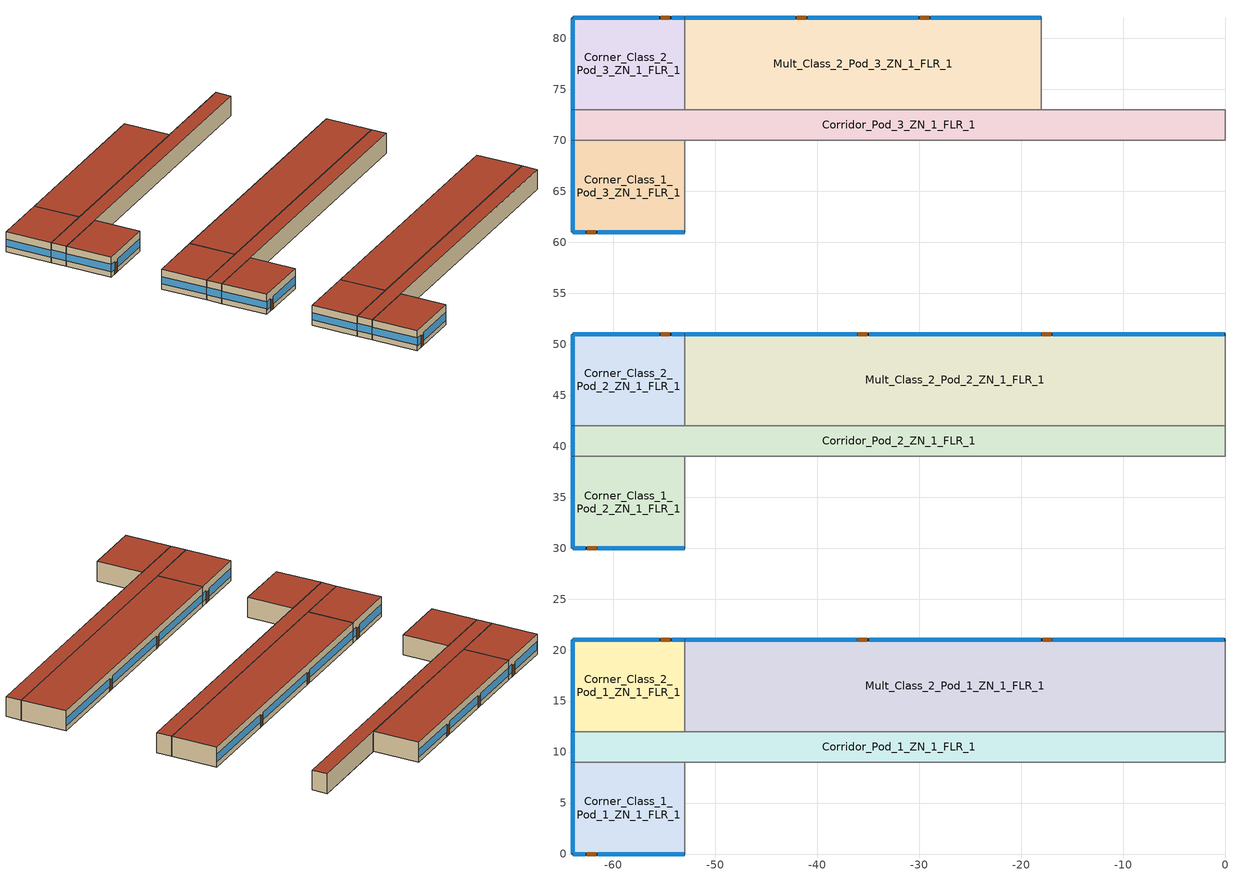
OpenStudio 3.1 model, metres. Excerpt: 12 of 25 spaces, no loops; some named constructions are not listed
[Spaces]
Corridor_Pod_2_ZN_1_FLR_1
 floor ground (Foundation F 126 Perim 30 Area 1920): 0,42 0,39 -64,39 -64,42 z0
 wall outside: -64,42 -64,39 z0:4
 wall to Corner_Class_2_Pod_2_ZN_1_FLR_1: -53,42 -64,42 z0:4
 wall to Main_Corridor_ZN_1_FLR_1: 0,39 0,42 z0:4
 wall to Mult_Class_1_Pod_2_ZN_1_FLR_1: -53,39 0,39 z0:4
 wall to Corner_Class_1_Pod_2_ZN_1_FLR_1: -64,39 -53,39 z0:4
 wall to Mult_Class_2_Pod_2_ZN_1_FLR_1: 0,42 -53,42 z0:4
 window: -64,41.95 -64,39.05 z1.1:2.55
 roof outside: 0,39 0,42 -64,42 -64,39 z4
Corner_Class_2_Pod_2_ZN_1_FLR_1
 floor ground (Foundation F 126 Perim 200 Area 990): -53,51 -53,42 -64,42 -64,51 z0
 wall outside: -53,51 -64,51 -64,42 z0:4
 wall to Mult_Class_2_Pod_2_ZN_1_FLR_1: -53,42 -53,51 z0:4
 window: -53.05,51 -54.27,51 / -55.49,51 -63.95,51 z0.92:2.51; -64,50.95 -64,42.05 z1.1:2.52
 door: -54.45,51 -55.36,51 z0:2.13
 roof outside: -53,42 -53,51 -64,51 -64,42 z4
Corridor_Pod_3_ZN_1_FLR_1
 floor ground (Foundation F 126 Perim 30 Area 1920): 0,73 0,70 -64,70 -64,73 z0
 wall outside: -64,73 -64,70 z0:4
 wall to Mult_Class_2_Pod_3_ZN_1_FLR_1: -18,73 -53,73 z0:4
 wall to Corner_Class_2_Pod_3_ZN_1_FLR_1: -53,73 -64,73 z0:4
 wall to Computer_Class_ZN_1_FLR_1: 0,73 -18,73 z0:4
 wall to Library_Media_Center_ZN_1_FLR_1: 0,70 0,73 z0:4
 wall to Mult_Class_1_Pod_3_ZN_1_FLR_1: -53,70 0,70 z0:4
 wall to Corner_Class_1_Pod_3_ZN_1_FLR_1: -64,70 -53,70 z0:4
 window: -64,72.95 -64,70.05 z1.1:2.55
 roof outside: 0,70 0,73 -64,73 -64,70 z4
Corner_Class_2_Pod_3_ZN_1_FLR_1
 floor ground (Foundation F 126 Perim 200 Area 990): -53,82 -53,73 -64,73 -64,82 z0
 wall outside: -53,82 -64,82 -64,73 z0:4
 wall to Mult_Class_2_Pod_3_ZN_1_FLR_1: -53,73 -53,82 z0:4
 window: -64,81.95 -64,73.05 z1.1:2.52; -53.05,82 -54.27,82 / -55.52,82 -63.95,82 z0.92:2.51
 door: -54.44,82 -55.36,82 z0:2.13
 roof outside: -53,73 -53,82 -64,82 -64,73 z4
Corner_Class_2_Pod_1_ZN_1_FLR_1
 floor ground (Foundation F 126 Perim 200 Area 990): -53,21 -53,12 -64,12 -64,21 z0
 wall outside: -53,21 -64,21 -64,12 z0:4
 wall to Mult_Class_2_Pod_1_ZN_1_FLR_1: -53,12 -53,21 z0:4
 wall to Corridor_Pod_1_ZN_1_FLR_1: -64,12 -53,12 z0:4
 window: -53.05,21 -54.27,21 / -55.49,21 -63.95,21 z0.92:2.51; -64,20.95 -64,12.05 z1.1:2.52
 door: -54.43,21 -55.34,21 z0:2.13
 roof outside: -53,12 -53,21 -64,21 -64,12 z4
Corridor_Pod_1_ZN_1_FLR_1
 floor ground (Foundation F 126 Perim 30 Area 1920): 0,12 0,9 -64,9 -64,12 z0
 wall outside: -64,12 -64,9 z0:4
 wall to Mult_Class_1_Pod_1_ZN_1_FLR_1: -53,9 0,9 z0:4
 wall to Corner_Class_1_Pod_1_ZN_1_FLR_1: -64,9 -53,9 z0:4
 wall to Main_Corridor_ZN_1_FLR_1: 0,9 0,12 z0:4
 wall to Mult_Class_2_Pod_1_ZN_1_FLR_1: 0,12 -53,12 z0:4
 window: -64,11.95 -64,9.05 z1.1:2.55
 roof outside: 0,9 0,12 -64,12 -64,9 z4
Mult_Class_2_Pod_2_ZN_1_FLR_1
 floor ground (Foundation F 126 Perim 530 Area 4770): 0,51 0,42 -53,42 -53,51 z0
 wall outside: 0,51 -53,51 z0:4
 wall to Main_Corridor_ZN_1_FLR_1: 0,42 0,51 z0:4
 window: -0.05,51 -16.87,51 / -18.09,51 -34.91,51 / -36.13,51 -52.95,51 z1.03:2.5
 door: -17.05,51 -17.96,51 / -35.11,51 -36.02,51 z0:2.13
 roof outside: 0,42 0,51 -53,51 -53,42 z4
Corner_Class_1_Pod_3_ZN_1_FLR_1
 floor ground (Foundation F 126 Perim 200 Area 990): -53,70 -53,61 -64,61 -64,70 z0
 wall outside: -64,70 -64,61 -53,61 z0:4
 wall to Mult_Class_1_Pod_3_ZN_1_FLR_1: -53,61 -53,70 z0:4
 window: -64,69.95 -64,61.05 z1.1:2.52; -63.95,61 -62.73,61 / -61.51,61 -53.05,61 z0.92:2.51
 door: -62.62,61 -61.7,61 z0:2.13
 roof outside: -53,61 -53,70 -64,70 -64,61 z4
Mult_Class_2_Pod_1_ZN_1_FLR_1
 floor ground (Foundation F 126 Perim 530 Area 4770): 0,21 0,12 -53,12 -53,21 z0
 wall outside: 0,21 -53,21 z0:4
 wall to Main_Corridor_ZN_1_FLR_1: 0,12 0,21 z0:4
 window: -0.05,21 -16.87,21 / -18.09,21 -34.91,21 / -36.13,21 -52.95,21 z1.03:2.5
 door: -16.98,21 -17.89,21 / -35.09,21 -36.01,21 z0:2.13
 roof outside: 0,12 0,21 -53,21 -53,12 z4
Mult_Class_2_Pod_3_ZN_1_FLR_1
 floor ground (Foundation F 126 Perim 350 Area 3150): -18,82 -18,73 -53,73 -53,82 z0
 wall outside: -18,82 -53,82 z0:4
 wall to Computer_Class_ZN_1_FLR_1: -18,73 -18,82 z0:4
 window: -18.05,82 -28.87,82 / -30.09,82 -40.91,82 / -42.13,82 -52.95,82 z0.99:2.5
 door: -29,82 -29.92,82 / -41.09,82 -42.01,82 z0:2.13
 roof outside: -18,73 -18,82 -53,82 -53,73 z4
Corner_Class_1_Pod_2_ZN_1_FLR_1
 floor ground (Foundation F 126 Perim 200 Area 990): -53,39 -53,30 -64,30 -64,39 z0
 wall outside: -64,39 -64,30 -53,30 z0:4
 wall to Mult_Class_1_Pod_2_ZN_1_FLR_1: -53,30 -53,39 z0:4
 window: -64,38.95 -64,30.05 z1.1:2.52; -63.95,30 -62.73,30 / -61.51,30 -53.05,30 z0.92:2.51
 door: -62.53,30 -61.62,30 z0:2.13
 roof outside: -53,30 -53,39 -64,39 -64,30 z4
Corner_Class_1_Pod_1_ZN_1_FLR_1
 floor ground (Foundation F 126 Perim 200 Area 990): -53,9 -53,0 -64,0 -64,9 z0
 wall outside: -64,9 -64,0 -53,0 z0:4
 wall to Mult_Class_1_Pod_1_ZN_1_FLR_1: -53,0 -53,9 z0:4
 window: -63.95,0 -62.73,0 / -61.51,0 -53.05,0 z0.92:2.51; -64,8.95 -64,0.05 z1.1:2.52
 door: -62.59,0 -61.68,0 z0:2.13
 roof outside: -53,0 -53,9 -64,9 -64,0 z4
[Schedule:Ruleset]
Name | Default Day Schedule | Summer Design Day Schedule | Winter Design Day Schedule
Clothing Schedule | Clothing Schedule Default Winter Clothes
SchoolPrimary BLDG_OCC_SCH_Cafeteria | SchoolPrimary BLDG_OCC_SCH_Cafeteria Default | SchoolPrimary BLDG_OCC_SCH_Cafeteria Summer Design Day | SchoolPrimary BLDG_OCC_SCH_Cafeteria Winter Design Day
SchoolPrimary KITCHEN_ELEC_EQUIP_SCH | SchoolPrimary KITCHEN_ELEC_EQUIP_SCH Default | SchoolPrimary KITCHEN_ELEC_EQUIP_SCH Summer Design Day | SchoolPrimary KITCHEN_ELEC_EQUIP_SCH Winter Design Day
SchoolPrimary INFIL_SCH_PNNL | SchoolPrimary INFIL_SCH_PNNL Default | SchoolPrimary INFIL_SCH_PNNL Summer Design Day | SchoolPrimary INFIL_SCH_PNNL Winter Design Day
SchoolPrimary BLDG_OCC_SCH | SchoolPrimary BLDG_OCC_SCH Default | SchoolPrimary BLDG_OCC_SCH Summer Design Day | SchoolPrimary BLDG_OCC_SCH Winter Design Day
SchoolPrimary BLDG_LIGHT_CLASSROOM_SCH_2010 | SchoolPrimary BLDG_LIGHT_CLASSROOM_SCH_2010 Default | SchoolPrimary BLDG_LIGHT_CLASSROOM_SCH_2010 Summer Design Day | SchoolPrimary BLDG_LIGHT_CLASSROOM_SCH_2010 Winter Design Day
SchoolPrimary BLDG_EQUIP_SCH_2010 | SchoolPrimary BLDG_EQUIP_SCH_2010 Default | SchoolPrimary BLDG_EQUIP_SCH_2010 Summer Design Day | SchoolPrimary BLDG_EQUIP_SCH_2010 Winter Design Day 2
SchoolPrimary BLDG_LIGHT_CORRIDOR_SCH_2010 | SchoolPrimary BLDG_LIGHT_CORRIDOR_SCH_2010 Default | SchoolPrimary BLDG_LIGHT_CORRIDOR_SCH_2010 Summer Design Day | SchoolPrimary BLDG_LIGHT_CORRIDOR_SCH_2010 Winter Design Day
SchoolPrimary BLDG_OCC_SCH_Gym | SchoolPrimary BLDG_OCC_SCH_Gym Default | SchoolPrimary BLDG_OCC_SCH_Gym Summer Design Day | SchoolPrimary BLDG_OCC_SCH_Gym Winter Design Day
SchoolPrimary BLDG_LIGHT_GYM_SCH_2010 | SchoolPrimary BLDG_LIGHT_GYM_SCH_2010 Default | SchoolPrimary BLDG_LIGHT_GYM_SCH_2010 Summer Design Day | SchoolPrimary BLDG_LIGHT_GYM_SCH_2010 Winter Design Day
SchoolPrimary KITCHEN_GAS_EQUIP_SCH | SchoolPrimary KITCHEN_GAS_EQUIP_SCH Default | SchoolPrimary KITCHEN_GAS_EQUIP_SCH Summer Design Day | SchoolPrimary KITCHEN_GAS_EQUIP_SCH Winter Design Day
SchoolPrimary BLDG_LIGHT_LIBRARY_SCH_2010 | SchoolPrimary BLDG_LIGHT_LIBRARY_SCH_2010 Default | SchoolPrimary BLDG_LIGHT_LIBRARY_SCH_2010 Summer Design Day | SchoolPrimary BLDG_LIGHT_LIBRARY_SCH_2010 Winter Design Day
SchoolPrimary BLDG_LIGHT_LOBBYFLR1_SCH_2010 | SchoolPrimary BLDG_LIGHT_LOBBYFLR1_SCH_2010 Default | SchoolPrimary BLDG_LIGHT_LOBBYFLR1_SCH_2010 Summer Design Day | SchoolPrimary BLDG_LIGHT_LOBBYFLR1_SCH_2010 Winter Design Day
SchoolPrimary BLDG_OCC_SCH_Offices | SchoolPrimary BLDG_OCC_SCH_Offices Default | SchoolPrimary BLDG_OCC_SCH_Offices Summer Design Day | SchoolPrimary BLDG_OCC_SCH_Offices Winter Design Day
SchoolPrimary BLDG_LIGHT_BATH_SCH_2010 | SchoolPrimary BLDG_LIGHT_BATH_SCH_2010 Default | SchoolPrimary BLDG_LIGHT_BATH_SCH_2010 Summer Design Day | SchoolPrimary BLDG_LIGHT_BATH_SCH_2010 Winter Design Day
SchoolPrimary ALWAYS_ON | SchoolPrimary ALWAYS_ON Default | SchoolPrimary ALWAYS_ON Summer Design Day | SchoolPrimary ALWAYS_ON Winter Design Day
SchoolPrimary BLDG_LIGHT_CLASSROOM_SCH_2010 OccSensor Reduction | SchoolPrimary BLDG_LIGHT_CLASSROOM_SCH_2010 Default 1 | SchoolPrimary BLDG_LIGHT_CLASSROOM_SCH_2010 Summer Design Day 1 | SchoolPrimary BLDG_LIGHT_CLASSROOM_SCH_2010 Winter Design Day 1
SchoolPrimary BLDG_LIGHT_SCH_2010 OccSensor Reduction | SchoolPrimary BLDG_LIGHT_SCH_2010 Default 1 | SchoolPrimary BLDG_LIGHT_SCH_2010 Summer Design Day 1 | SchoolPrimary BLDG_LIGHT_SCH_2010 Winter Design Day 1
SchoolPrimary BLDG_LIGHT_BATH_SCH_2010 OccSensor Reduction | SchoolPrimary BLDG_LIGHT_BATH_SCH_2010 Default 1 | SchoolPrimary BLDG_LIGHT_BATH_SCH_2010 Summer Design Day 1 | SchoolPrimary BLDG_LIGHT_BATH_SCH_2010 Winter Design Day 1
[Schedule:Day]
Clothing Schedule Default Winter Clothes; SchoolPrimary INFIL_SCH_PNNL Default; SchoolPrimary INFIL_SCH_PNNL Winter Design Day; SchoolPrimary BLDG_LIGHT_CLASSROOM_SCH_2010 Summer Design Day; SchoolPrimary BLDG_LIGHT_CORRIDOR_SCH_2010 Summer Design Day; SchoolPrimary BLDG_LIGHT_GYM_SCH_2010 Summer Design Day; SchoolPrimary BLDG_LIGHT_LIBRARY_SCH_2010 Summer Design Day; SchoolPrimary BLDG_LIGHT_LOBBYFLR1_SCH_2010 Summer Design Day; SchoolPrimary BLDG_LIGHT_BATH_SCH_2010 Summer Design Day; SchoolPrimary ALWAYS_ON Default; SchoolPrimary ALWAYS_ON Winter Design Day; SchoolPrimary ALWAYS_ON Summer Design Day; SchoolPrimary BLDG_LIGHT_CLASSROOM_SCH_2010 Summer Design Day 1; SchoolPrimary BLDG_LIGHT_SCH_2010 Summer Design Day 1; SchoolPrimary BLDG_LIGHT_BATH_SCH_2010 Summer Design Day 1: 24, 0, 1
Clothing Schedule Summer Clothes: 24, 0, 0.5
Air Velocity Schedule Default: 24, 0, 0.2
Work Efficiency Schedule Default; SchoolPrimary BLDG_OCC_SCH_Cafeteria Default; SchoolPrimary BLDG_OCC_SCH_Cafeteria Winter Design Day; SchoolPrimary BLDG_OCC_SCH_Cafeteria Wknd Day; SchoolPrimary BLDG_OCC_SCH_Cafeteria Wknd Day 1; SchoolPrimary BLDG_OCC_SCH Default; SchoolPrimary BLDG_OCC_SCH Winter Design Day; SchoolPrimary BLDG_OCC_SCH Wknd Day; SchoolPrimary BLDG_OCC_SCH Wknd Day 1; SchoolPrimary BLDG_LIGHT_CLASSROOM_SCH_2010 Winter Design Day; SchoolPrimary BLDG_LIGHT_CORRIDOR_SCH_2010 Winter Design Day; SchoolPrimary BLDG_OCC_SCH_Gym Default; SchoolPrimary BLDG_OCC_SCH_Gym Winter Design Day; SchoolPrimary BLDG_OCC_SCH_Gym Wknd Day; SchoolPrimary BLDG_OCC_SCH_Gym Wknd Day 1; SchoolPrimary BLDG_LIGHT_GYM_SCH_2010 Winter Design Day; SchoolPrimary BLDG_LIGHT_LIBRARY_SCH_2010 Winter Design Day; SchoolPrimary BLDG_LIGHT_LOBBYFLR1_SCH_2010 Winter Design Day; SchoolPrimary BLDG_OCC_SCH_Offices Default; SchoolPrimary BLDG_OCC_SCH_Offices Winter Design Day; SchoolPrimary BLDG_OCC_SCH_Offices Wknd Day; SchoolPrimary BLDG_OCC_SCH_Offices Wknd Day 1; SchoolPrimary BLDG_LIGHT_BATH_SCH_2010 Winter Design Day; SchoolPrimary BLDG_LIGHT_CLASSROOM_SCH_2010 Winter Design Day 1; SchoolPrimary BLDG_LIGHT_SCH_2010 Winter Design Day 1; SchoolPrimary BLDG_LIGHT_BATH_SCH_2010 Winter Design Day 1: 24, 0, 0
SchoolPrimary BLDG_OCC_SCH_Cafeteria Wkdy|SmrDsn Day; SchoolPrimary BLDG_OCC_SCH_Cafeteria Summer Design Day; SchoolPrimary BLDG_OCC_SCH_Cafeteria Wkdy|SmrDsn Day 2: 9, 0, 0, 15, 0, 0.95, 20, 0, 0.35, 24, 0, 0
SchoolPrimary BLDG_OCC_SCH_Cafeteria Wkdy|SmrDsn Day 1: 9, 0, 0, 17, 0, 0.15, 19, 0, 0.35, 24, 0, 0
SchoolPrimary ACTIVITY_SCH Default; SchoolPrimary ACTIVITY_SCH Winter Design Day; SchoolPrimary ACTIVITY_SCH Summer Design Day: 24, 0, 120
SchoolPrimary KITCHEN_ELEC_EQUIP_SCH Default; SchoolPrimary KITCHEN_ELEC_EQUIP_SCH Winter Design Day; SchoolPrimary KITCHEN_ELEC_EQUIP_SCH Wknd Day; SchoolPrimary KITCHEN_ELEC_EQUIP_SCH Wknd Day 1: 24, 0, 0.1
SchoolPrimary KITCHEN_ELEC_EQUIP_SCH Summer Design Day; SchoolPrimary KITCHEN_ELEC_EQUIP_SCH Wkdy Day; SchoolPrimary KITCHEN_ELEC_EQUIP_SCH Wkdy Day 1; SchoolPrimary KITCHEN_ELEC_EQUIP_SCH Wkdy Day 2: 8, 0, 0.1, 10, 0, 0.15, 13, 0, 0.25, 15, 0, 0.15, 24, 0, 0.1
SchoolPrimary INFIL_SCH_PNNL Summer Design Day; SchoolPrimary INFIL_SCH_PNNL SmrDsn|Wkdy Day: 7, 0, 1, 21, 0, 0.25, 24, 0, 1
SchoolPrimary BLDG_OCC_SCH Wkdy|SmrDsn Day; SchoolPrimary BLDG_OCC_SCH Summer Design Day; SchoolPrimary BLDG_OCC_SCH Wkdy|SmrDsn Day 2: 8, 0, 0, 16, 0, 0.95, 21, 0, 0.15, 24, 0, 0
SchoolPrimary BLDG_OCC_SCH Wkdy|SmrDsn Day 1: 8, 0, 0, 21, 0, 0.15, 24, 0, 0
SchoolPrimary BLDG_LIGHT_CLASSROOM_SCH_2010 Default; SchoolPrimary BLDG_LIGHT_CLASSROOM_SCH_2010 Wknd Day; SchoolPrimary BLDG_LIGHT_CLASSROOM_SCH_2010 Wknd Day 1; SchoolPrimary BLDG_LIGHT_CORRIDOR_SCH_2010 Default; SchoolPrimary BLDG_LIGHT_CORRIDOR_SCH_2010 Wknd Day; SchoolPrimary BLDG_LIGHT_CORRIDOR_SCH_2010 Wknd Day 1; SchoolPrimary BLDG_LIGHT_GYM_SCH_2010 Default; SchoolPrimary BLDG_LIGHT_GYM_SCH_2010 Wknd Day; SchoolPrimary BLDG_LIGHT_GYM_SCH_2010 Wknd Day 1; SchoolPrimary BLDG_LIGHT_LIBRARY_SCH_2010 Default; SchoolPrimary BLDG_LIGHT_LIBRARY_SCH_2010 Wknd Day; SchoolPrimary BLDG_LIGHT_LIBRARY_SCH_2010 Wknd Day 1; SchoolPrimary BLDG_LIGHT_LOBBYFLR1_SCH_2010 Default; SchoolPrimary BLDG_LIGHT_LOBBYFLR1_SCH_2010 Wknd Day; SchoolPrimary BLDG_LIGHT_LOBBYFLR1_SCH_2010 Wknd Day 1; SchoolPrimary BLDG_LIGHT_BATH_SCH_2010 Default; SchoolPrimary BLDG_LIGHT_BATH_SCH_2010 Wknd Day; SchoolPrimary BLDG_LIGHT_BATH_SCH_2010 Wknd Day 1; SchoolPrimary BLDG_LIGHT_CLASSROOM_SCH_2010 Default 1; SchoolPrimary BLDG_LIGHT_CLASSROOM_SCH_2010 Wknd Day 2; SchoolPrimary BLDG_LIGHT_CLASSROOM_SCH_2010 Wknd Day 3; SchoolPrimary BLDG_LIGHT_SCH_2010 Default 1; SchoolPrimary BLDG_LIGHT_SCH_2010 Wknd Day 2; SchoolPrimary BLDG_LIGHT_SCH_2010 Wknd Day 3; SchoolPrimary BLDG_LIGHT_BATH_SCH_2010 Default 1; SchoolPrimary BLDG_LIGHT_BATH_SCH_2010 Wknd Day 2; SchoolPrimary BLDG_LIGHT_BATH_SCH_2010 Wknd Day 3: 24, 0, 0.1773
SchoolPrimary BLDG_LIGHT_CLASSROOM_SCH_2010 Wkdy Day; SchoolPrimary BLDG_LIGHT_CLASSROOM_SCH_2010 Wkdy Day 2: 7, 0, 0.1773, 8, 0, 0.9, 21, 0, 0.612, 24, 0, 0.1773
SchoolPrimary BLDG_LIGHT_CLASSROOM_SCH_2010 Wkdy Day 1: 8, 0, 0.1773, 21, 0, 0.34, 24, 0, 0.1773
SchoolPrimary BLDG_EQUIP_SCH_2010 Default; SchoolPrimary BLDG_EQUIP_SCH_2010 Default|Wknd Day; SchoolPrimary BLDG_EQUIP_SCH_2010 Default|Wknd Day 2: 24, 0, 0.343552
SchoolPrimary BLDG_EQUIP_SCH_2010 Default|Wknd Day 1: 24, 0, 0.245394
SchoolPrimary BLDG_EQUIP_SCH_2010 Summer Design Day: 8, 0, 0.35, 17, 0, 0.95, 24, 0, 0.35
SchoolPrimary BLDG_EQUIP_SCH_2010 Wkdy Day; SchoolPrimary BLDG_EQUIP_SCH_2010 Wkdy Day 2: 8, 0, 0.343552, 17, 0, 0.945428, 21, 0, 0.348316, 24, 0, 0.343552
SchoolPrimary BLDG_EQUIP_SCH_2010 Wkdy Day 1: 8, 0, 0.245394, 17, 0, 0.497594, 21, 0, 0.248797, 24, 0, 0.245394
SchoolPrimary BLDG_EQUIP_SCH_2010 Winter Design Day 2: 24, 0, 0.35
SchoolPrimary BLDG_LIGHT_CORRIDOR_SCH_2010 Wkdy Day; SchoolPrimary BLDG_LIGHT_CORRIDOR_SCH_2010 Wkdy Day 2: 7, 0, 0.1773, 8, 0, 0.9, 21, 0, 0.86274, 24, 0, 0.1773
SchoolPrimary BLDG_LIGHT_CORRIDOR_SCH_2010 Wkdy Day 1: 8, 0, 0.1773, 20, 0, 0.4793, 21, 0, 0.16996, 24, 0, 0.1773
SchoolPrimary BLDG_OCC_SCH_Gym Wkdy|SmrDsn Day; SchoolPrimary BLDG_OCC_SCH_Gym Summer Design Day; SchoolPrimary BLDG_OCC_SCH_Gym Wkdy|SmrDsn Day 2: 8, 0, 0, 16, 0, 0.35, 21, 0, 0.95, 24, 0, 0
SchoolPrimary BLDG_OCC_SCH_Gym Wkdy|SmrDsn Day 1: 8, 0, 0, 21, 0, 0.35, 24, 0, 0
SchoolPrimary BLDG_LIGHT_GYM_SCH_2010 Wkdy Day; SchoolPrimary BLDG_LIGHT_GYM_SCH_2010 Wkdy Day 2: 7, 0, 0.1773, 8, 0, 0.9, 21, 0, 0.88605, 24, 0, 0.1773
SchoolPrimary BLDG_LIGHT_GYM_SCH_2010 Wkdy Day 1: 8, 0, 0.1773, 20, 0, 0.49225, 21, 0, 0.174552, 24, 0, 0.1773
SchoolPrimary KITCHEN_GAS_EQUIP_SCH Default; SchoolPrimary KITCHEN_GAS_EQUIP_SCH Winter Design Day; SchoolPrimary KITCHEN_GAS_EQUIP_SCH Wknd Day; SchoolPrimary KITCHEN_GAS_EQUIP_SCH Wknd Day 1: 24, 0, 0.02
SchoolPrimary KITCHEN_GAS_EQUIP_SCH Wkdy|SmrDsn Day; SchoolPrimary KITCHEN_GAS_EQUIP_SCH Wkdy|SmrDsn Day 1; SchoolPrimary KITCHEN_GAS_EQUIP_SCH Summer Design Day; SchoolPrimary KITCHEN_GAS_EQUIP_SCH Wkdy|SmrDsn Day 2: 8, 0, 0.02, 10, 0, 0.15, 13, 0, 0.2, 15, 0, 0.1, 24, 0, 0.02
SchoolPrimary BLDG_LIGHT_LIBRARY_SCH_2010 Wkdy Day; SchoolPrimary BLDG_LIGHT_LIBRARY_SCH_2010 Wkdy Day 2; SchoolPrimary BLDG_LIGHT_LOBBYFLR1_SCH_2010 Wkdy Day; SchoolPrimary BLDG_LIGHT_LOBBYFLR1_SCH_2010 Wkdy Day 2: 7, 0, 0.1773, 21, 0, 0.9, 24, 0, 0.1773
SchoolPrimary BLDG_LIGHT_LIBRARY_SCH_2010 Wkdy Day 1; SchoolPrimary BLDG_LIGHT_LOBBYFLR1_SCH_2010 Wkdy Day 1: 8, 0, 0.1773, 20, 0, 0.5, 24, 0, 0.1773
SchoolPrimary BLDG_OCC_SCH_Offices Wkdy|SmrDsn Day; SchoolPrimary BLDG_OCC_SCH_Offices Summer Design Day; SchoolPrimary BLDG_OCC_SCH_Offices Wkdy|SmrDsn Day 2: 8, 0, 0, 17, 0, 0.95, 21, 0, 0.15, 24, 0, 0
SchoolPrimary BLDG_OCC_SCH_Offices Wkdy|SmrDsn Day 1: 8, 0, 0, 17, 0, 0.5, 21, 0, 0.15, 24, 0, 0
SchoolPrimary BLDG_LIGHT_BATH_SCH_2010 Wkdy Day; SchoolPrimary BLDG_LIGHT_BATH_SCH_2010 Wkdy Day 2: 7, 0, 0.1773, 8, 0, 0.9, 21, 0, 0.594, 24, 0, 0.1773
SchoolPrimary BLDG_LIGHT_BATH_SCH_2010 Wkdy Day 1: 8, 0, 0.1773, 20, 0, 0.33, 21, 0, 0.117018, 24, 0, 0.1773
SchoolPrimary Exterior_lighting_schedule_b Default; SchoolPrimary Exterior_lighting_schedule_b Winter Design Day; SchoolPrimary Exterior_lighting_schedule_b Summer Design Day: 6, 0, 0.7, 24, 0, 1
SchoolPrimary Exterior_lighting_schedule_a Default; SchoolPrimary Exterior_lighting_schedule_a Winter Design Day; SchoolPrimary Exterior_lighting_schedule_a Summer Design Day: 6, 0, 0, 24, 0, 1
SchoolPrimary BLDG_LIGHT_CLASSROOM_SCH_2010 Wkdy Day 3; SchoolPrimary BLDG_LIGHT_CLASSROOM_SCH_2010 Wkdy Day 5: 7, 0, 0.1773, 8, 0, 0.612, 21, 0, 0.41616, 24, 0, 0.1773
SchoolPrimary BLDG_LIGHT_CLASSROOM_SCH_2010 Wkdy Day 4: 8, 0, 0.1773, 21, 0, 0.2312, 24, 0, 0.1773
SchoolPrimary BLDG_LIGHT_SCH_2010 Wkdy Day 3; SchoolPrimary BLDG_LIGHT_SCH_2010 Wkdy Day 5: 7, 0, 0.1773, 21, 0, 0.702, 24, 0, 0.1773
SchoolPrimary BLDG_LIGHT_SCH_2010 Wkdy Day 4: 8, 0, 0.1773, 20, 0, 0.39, 24, 0, 0.1773
SchoolPrimary BLDG_LIGHT_BATH_SCH_2010 Wkdy Day 3; SchoolPrimary BLDG_LIGHT_BATH_SCH_2010 Wkdy Day 5: 7, 0, 0.1773, 8, 0, 0.594, 21, 0, 0.39204, 24, 0, 0.1773
SchoolPrimary BLDG_LIGHT_BATH_SCH_2010 Wkdy Day 4: 8, 0, 0.1773, 20, 0, 0.2178, 21, 0, 0.117018, 24, 0, 0.1773
[Schedule:Rule] Date Specification Type=DateRange
Name | Schedule Ruleset | Rule Order | Day Schedule | Start Month | Start Day | End Month | End Day | Apply Monday | Apply Tuesday | Apply Wednesday | Apply Thursday | Apply Friday | Apply Sunday | Apply Saturday
Schedule Rule 1 | Clothing Schedule | 0 | Clothing Schedule Summer Clothes | 5 | 1 | 9 | 30
Schedule Rule 2 | SchoolPrimary BLDG_OCC_SCH_Cafeteria | 4 | SchoolPrimary BLDG_OCC_SCH_Cafeteria Wkdy|SmrDsn Day | 1 | 1 | 6 | 30 | Yes | Yes | Yes | Yes | Yes
Schedule Rule 3 | SchoolPrimary BLDG_OCC_SCH_Cafeteria | 3 | SchoolPrimary BLDG_OCC_SCH_Cafeteria Wkdy|SmrDsn Day 1 | 7 | 1 | 9 | 1 | Yes | Yes | Yes | Yes | Yes
Schedule Rule 4 | SchoolPrimary BLDG_OCC_SCH_Cafeteria | 2 | SchoolPrimary BLDG_OCC_SCH_Cafeteria Wkdy|SmrDsn Day 2 | 9 | 1 | 12 | 31 | Yes | Yes | Yes | Yes | Yes
Schedule Rule 5 | SchoolPrimary BLDG_OCC_SCH_Cafeteria | 1 | SchoolPrimary BLDG_OCC_SCH_Cafeteria Wknd Day | 1 | 1 | 6 | 30 |  |  |  |  |  | Yes | Yes
Schedule Rule 6 | SchoolPrimary BLDG_OCC_SCH_Cafeteria | 0 | SchoolPrimary BLDG_OCC_SCH_Cafeteria Wknd Day 1 | 7 | 1 | 9 | 1 |  |  |  |  |  | Yes | Yes
Schedule Rule 12 | SchoolPrimary KITCHEN_ELEC_EQUIP_SCH | 4 | SchoolPrimary KITCHEN_ELEC_EQUIP_SCH Wkdy Day | 1 | 1 | 6 | 30 | Yes | Yes | Yes | Yes | Yes
Schedule Rule 13 | SchoolPrimary KITCHEN_ELEC_EQUIP_SCH | 3 | SchoolPrimary KITCHEN_ELEC_EQUIP_SCH Wkdy Day 1 | 7 | 1 | 9 | 1 | Yes | Yes | Yes | Yes | Yes
Schedule Rule 14 | SchoolPrimary KITCHEN_ELEC_EQUIP_SCH | 2 | SchoolPrimary KITCHEN_ELEC_EQUIP_SCH Wkdy Day 2 | 9 | 1 | 12 | 31 | Yes | Yes | Yes | Yes | Yes
Schedule Rule 15 | SchoolPrimary KITCHEN_ELEC_EQUIP_SCH | 1 | SchoolPrimary KITCHEN_ELEC_EQUIP_SCH Wknd Day | 1 | 1 | 6 | 30 |  |  |  |  |  | Yes | Yes
Schedule Rule 16 | SchoolPrimary KITCHEN_ELEC_EQUIP_SCH | 0 | SchoolPrimary KITCHEN_ELEC_EQUIP_SCH Wknd Day 1 | 7 | 1 | 9 | 1 |  |  |  |  |  | Yes | Yes
Schedule Rule 17 | SchoolPrimary INFIL_SCH_PNNL | 0 | SchoolPrimary INFIL_SCH_PNNL SmrDsn|Wkdy Day | 1 | 1 | 12 | 31 | Yes | Yes | Yes | Yes | Yes
Schedule Rule 20 | SchoolPrimary BLDG_OCC_SCH | 4 | SchoolPrimary BLDG_OCC_SCH Wkdy|SmrDsn Day | 1 | 1 | 6 | 15 | Yes | Yes | Yes | Yes | Yes
Schedule Rule 21 | SchoolPrimary BLDG_OCC_SCH | 3 | SchoolPrimary BLDG_OCC_SCH Wkdy|SmrDsn Day 1 | 6 | 16 | 9 | 15 | Yes | Yes | Yes | Yes | Yes
Schedule Rule 22 | SchoolPrimary BLDG_OCC_SCH | 2 | SchoolPrimary BLDG_OCC_SCH Wkdy|SmrDsn Day 2 | 9 | 16 | 12 | 31 | Yes | Yes | Yes | Yes | Yes
Schedule Rule 23 | SchoolPrimary BLDG_OCC_SCH | 1 | SchoolPrimary BLDG_OCC_SCH Wknd Day | 1 | 1 | 6 | 15 |  |  |  |  |  | Yes | Yes
Schedule Rule 24 | SchoolPrimary BLDG_OCC_SCH | 0 | SchoolPrimary BLDG_OCC_SCH Wknd Day 1 | 6 | 16 | 9 | 15 |  |  |  |  |  | Yes | Yes
Schedule Rule 25 | SchoolPrimary BLDG_LIGHT_CLASSROOM_SCH_2010 | 4 | SchoolPrimary BLDG_LIGHT_CLASSROOM_SCH_2010 Wkdy Day | 1 | 1 | 6 | 30 | Yes | Yes | Yes | Yes | Yes
Schedule Rule 26 | SchoolPrimary BLDG_LIGHT_CLASSROOM_SCH_2010 | 3 | SchoolPrimary BLDG_LIGHT_CLASSROOM_SCH_2010 Wkdy Day 1 | 7 | 1 | 9 | 1 | Yes | Yes | Yes | Yes | Yes
Schedule Rule 27 | SchoolPrimary BLDG_LIGHT_CLASSROOM_SCH_2010 | 2 | SchoolPrimary BLDG_LIGHT_CLASSROOM_SCH_2010 Wkdy Day 2 | 9 | 1 | 12 | 31 | Yes | Yes | Yes | Yes | Yes
Schedule Rule 28 | SchoolPrimary BLDG_LIGHT_CLASSROOM_SCH_2010 | 1 | SchoolPrimary BLDG_LIGHT_CLASSROOM_SCH_2010 Wknd Day | 1 | 1 | 6 | 30 |  |  |  |  |  | Yes | Yes
Schedule Rule 29 | SchoolPrimary BLDG_LIGHT_CLASSROOM_SCH_2010 | 0 | SchoolPrimary BLDG_LIGHT_CLASSROOM_SCH_2010 Wknd Day 1 | 7 | 1 | 9 | 1 |  |  |  |  |  | Yes | Yes
Schedule Rule 30 | SchoolPrimary BLDG_EQUIP_SCH_2010 | 5 | SchoolPrimary BLDG_EQUIP_SCH_2010 Default|Wknd Day | 1 | 1 | 6 | 30 |  |  |  |  |  | Yes | Yes
Schedule Rule 31 | SchoolPrimary BLDG_EQUIP_SCH_2010 | 4 | SchoolPrimary BLDG_EQUIP_SCH_2010 Default|Wknd Day 1 | 7 | 1 | 9 | 1 |  |  |  |  |  | Yes | Yes
Schedule Rule 32 | SchoolPrimary BLDG_EQUIP_SCH_2010 | 3 | SchoolPrimary BLDG_EQUIP_SCH_2010 Default|Wknd Day 2 | 9 | 1 | 12 | 31 |  |  |  |  |  | Yes | Yes
Schedule Rule 33 | SchoolPrimary BLDG_EQUIP_SCH_2010 | 2 | SchoolPrimary BLDG_EQUIP_SCH_2010 Wkdy Day | 1 | 1 | 6 | 30 | Yes | Yes | Yes | Yes | Yes
Schedule Rule 34 | SchoolPrimary BLDG_EQUIP_SCH_2010 | 1 | SchoolPrimary BLDG_EQUIP_SCH_2010 Wkdy Day 1 | 7 | 1 | 9 | 1 | Yes | Yes | Yes | Yes | Yes
Schedule Rule 35 | SchoolPrimary BLDG_EQUIP_SCH_2010 | 0 | SchoolPrimary BLDG_EQUIP_SCH_2010 Wkdy Day 2 | 9 | 1 | 12 | 31 | Yes | Yes | Yes | Yes | Yes
Schedule Rule 36 | SchoolPrimary BLDG_LIGHT_CORRIDOR_SCH_2010 | 4 | SchoolPrimary BLDG_LIGHT_CORRIDOR_SCH_2010 Wkdy Day | 1 | 1 | 6 | 30 | Yes | Yes | Yes | Yes | Yes
Schedule Rule 37 | SchoolPrimary BLDG_LIGHT_CORRIDOR_SCH_2010 | 3 | SchoolPrimary BLDG_LIGHT_CORRIDOR_SCH_2010 Wkdy Day 1 | 7 | 1 | 9 | 1 | Yes | Yes | Yes | Yes | Yes
Schedule Rule 38 | SchoolPrimary BLDG_LIGHT_CORRIDOR_SCH_2010 | 2 | SchoolPrimary BLDG_LIGHT_CORRIDOR_SCH_2010 Wkdy Day 2 | 9 | 1 | 12 | 31 | Yes | Yes | Yes | Yes | Yes
Schedule Rule 39 | SchoolPrimary BLDG_LIGHT_CORRIDOR_SCH_2010 | 1 | SchoolPrimary BLDG_LIGHT_CORRIDOR_SCH_2010 Wknd Day | 1 | 1 | 6 | 30 |  |  |  |  |  | Yes | Yes
Schedule Rule 40 | SchoolPrimary BLDG_LIGHT_CORRIDOR_SCH_2010 | 0 | SchoolPrimary BLDG_LIGHT_CORRIDOR_SCH_2010 Wknd Day 1 | 7 | 1 | 9 | 1 |  |  |  |  |  | Yes | Yes
Schedule Rule 41 | SchoolPrimary BLDG_OCC_SCH_Gym | 4 | SchoolPrimary BLDG_OCC_SCH_Gym Wkdy|SmrDsn Day | 1 | 1 | 6 | 30 | Yes | Yes | Yes | Yes | Yes
Schedule Rule 42 | SchoolPrimary BLDG_OCC_SCH_Gym | 3 | SchoolPrimary BLDG_OCC_SCH_Gym Wkdy|SmrDsn Day 1 | 7 | 1 | 9 | 1 | Yes | Yes | Yes | Yes | Yes
Schedule Rule 43 | SchoolPrimary BLDG_OCC_SCH_Gym | 2 | SchoolPrimary BLDG_OCC_SCH_Gym Wkdy|SmrDsn Day 2 | 9 | 1 | 12 | 31 | Yes | Yes | Yes | Yes | Yes
Schedule Rule 44 | SchoolPrimary BLDG_OCC_SCH_Gym | 1 | SchoolPrimary BLDG_OCC_SCH_Gym Wknd Day | 1 | 1 | 6 | 30 |  |  |  |  |  | Yes | Yes
Schedule Rule 45 | SchoolPrimary BLDG_OCC_SCH_Gym | 0 | SchoolPrimary BLDG_OCC_SCH_Gym Wknd Day 1 | 7 | 1 | 9 | 1 |  |  |  |  |  | Yes | Yes
Schedule Rule 46 | SchoolPrimary BLDG_LIGHT_GYM_SCH_2010 | 4 | SchoolPrimary BLDG_LIGHT_GYM_SCH_2010 Wkdy Day | 1 | 1 | 6 | 30 | Yes | Yes | Yes | Yes | Yes
Schedule Rule 47 | SchoolPrimary BLDG_LIGHT_GYM_SCH_2010 | 3 | SchoolPrimary BLDG_LIGHT_GYM_SCH_2010 Wkdy Day 1 | 7 | 1 | 9 | 1 | Yes | Yes | Yes | Yes | Yes
Schedule Rule 48 | SchoolPrimary BLDG_LIGHT_GYM_SCH_2010 | 2 | SchoolPrimary BLDG_LIGHT_GYM_SCH_2010 Wkdy Day 2 | 9 | 1 | 12 | 31 | Yes | Yes | Yes | Yes | Yes
Schedule Rule 49 | SchoolPrimary BLDG_LIGHT_GYM_SCH_2010 | 1 | SchoolPrimary BLDG_LIGHT_GYM_SCH_2010 Wknd Day | 1 | 1 | 6 | 30 |  |  |  |  |  | Yes | Yes
Schedule Rule 50 | SchoolPrimary BLDG_LIGHT_GYM_SCH_2010 | 0 | SchoolPrimary BLDG_LIGHT_GYM_SCH_2010 Wknd Day 1 | 7 | 1 | 9 | 1 |  |  |  |  |  | Yes | Yes
Schedule Rule 51 | SchoolPrimary KITCHEN_GAS_EQUIP_SCH | 4 | SchoolPrimary KITCHEN_GAS_EQUIP_SCH Wkdy|SmrDsn Day | 1 | 1 | 6 | 30 | Yes | Yes | Yes | Yes | Yes
Schedule Rule 52 | SchoolPrimary KITCHEN_GAS_EQUIP_SCH | 3 | SchoolPrimary KITCHEN_GAS_EQUIP_SCH Wkdy|SmrDsn Day 1 | 7 | 1 | 9 | 1 | Yes | Yes | Yes | Yes | Yes
Schedule Rule 53 | SchoolPrimary KITCHEN_GAS_EQUIP_SCH | 2 | SchoolPrimary KITCHEN_GAS_EQUIP_SCH Wkdy|SmrDsn Day 2 | 9 | 1 | 12 | 31 | Yes | Yes | Yes | Yes | Yes
Schedule Rule 54 | SchoolPrimary KITCHEN_GAS_EQUIP_SCH | 1 | SchoolPrimary KITCHEN_GAS_EQUIP_SCH Wknd Day | 1 | 1 | 6 | 30 |  |  |  |  |  | Yes | Yes
Schedule Rule 55 | SchoolPrimary KITCHEN_GAS_EQUIP_SCH | 0 | SchoolPrimary KITCHEN_GAS_EQUIP_SCH Wknd Day 1 | 7 | 1 | 9 | 1 |  |  |  |  |  | Yes | Yes
Schedule Rule 56 | SchoolPrimary BLDG_LIGHT_LIBRARY_SCH_2010 | 4 | SchoolPrimary BLDG_LIGHT_LIBRARY_SCH_2010 Wkdy Day | 1 | 1 | 6 | 30 | Yes | Yes | Yes | Yes | Yes
Schedule Rule 57 | SchoolPrimary BLDG_LIGHT_LIBRARY_SCH_2010 | 3 | SchoolPrimary BLDG_LIGHT_LIBRARY_SCH_2010 Wkdy Day 1 | 7 | 1 | 9 | 1 | Yes | Yes | Yes | Yes | Yes
Schedule Rule 58 | SchoolPrimary BLDG_LIGHT_LIBRARY_SCH_2010 | 2 | SchoolPrimary BLDG_LIGHT_LIBRARY_SCH_2010 Wkdy Day 2 | 9 | 1 | 12 | 31 | Yes | Yes | Yes | Yes | Yes
Schedule Rule 59 | SchoolPrimary BLDG_LIGHT_LIBRARY_SCH_2010 | 1 | SchoolPrimary BLDG_LIGHT_LIBRARY_SCH_2010 Wknd Day | 1 | 1 | 6 | 30 |  |  |  |  |  | Yes | Yes
Schedule Rule 60 | SchoolPrimary BLDG_LIGHT_LIBRARY_SCH_2010 | 0 | SchoolPrimary BLDG_LIGHT_LIBRARY_SCH_2010 Wknd Day 1 | 7 | 1 | 9 | 1 |  |  |  |  |  | Yes | Yes
Schedule Rule 61 | SchoolPrimary BLDG_LIGHT_LOBBYFLR1_SCH_2010 | 4 | SchoolPrimary BLDG_LIGHT_LOBBYFLR1_SCH_2010 Wkdy Day | 1 | 1 | 6 | 30 | Yes | Yes | Yes | Yes | Yes
Schedule Rule 62 | SchoolPrimary BLDG_LIGHT_LOBBYFLR1_SCH_2010 | 3 | SchoolPrimary BLDG_LIGHT_LOBBYFLR1_SCH_2010 Wkdy Day 1 | 7 | 1 | 9 | 1 | Yes | Yes | Yes | Yes | Yes
Schedule Rule 63 | SchoolPrimary BLDG_LIGHT_LOBBYFLR1_SCH_2010 | 2 | SchoolPrimary BLDG_LIGHT_LOBBYFLR1_SCH_2010 Wkdy Day 2 | 9 | 1 | 12 | 31 | Yes | Yes | Yes | Yes | Yes
Schedule Rule 64 | SchoolPrimary BLDG_LIGHT_LOBBYFLR1_SCH_2010 | 1 | SchoolPrimary BLDG_LIGHT_LOBBYFLR1_SCH_2010 Wknd Day | 1 | 1 | 6 | 30 |  |  |  |  |  | Yes | Yes
Schedule Rule 65 | SchoolPrimary BLDG_LIGHT_LOBBYFLR1_SCH_2010 | 0 | SchoolPrimary BLDG_LIGHT_LOBBYFLR1_SCH_2010 Wknd Day 1 | 7 | 1 | 9 | 1 |  |  |  |  |  | Yes | Yes
Schedule Rule 66 | SchoolPrimary BLDG_OCC_SCH_Offices | 4 | SchoolPrimary BLDG_OCC_SCH_Offices Wkdy|SmrDsn Day | 1 | 1 | 6 | 30 | Yes | Yes | Yes | Yes | Yes
Schedule Rule 67 | SchoolPrimary BLDG_OCC_SCH_Offices | 3 | SchoolPrimary BLDG_OCC_SCH_Offices Wkdy|SmrDsn Day 1 | 7 | 1 | 9 | 1 | Yes | Yes | Yes | Yes | Yes
Schedule Rule 68 | SchoolPrimary BLDG_OCC_SCH_Offices | 2 | SchoolPrimary BLDG_OCC_SCH_Offices Wkdy|SmrDsn Day 2 | 9 | 1 | 12 | 31 | Yes | Yes | Yes | Yes | Yes
Schedule Rule 69 | SchoolPrimary BLDG_OCC_SCH_Offices | 1 | SchoolPrimary BLDG_OCC_SCH_Offices Wknd Day | 1 | 1 | 6 | 30 |  |  |  |  |  | Yes | Yes
Schedule Rule 70 | SchoolPrimary BLDG_OCC_SCH_Offices | 0 | SchoolPrimary BLDG_OCC_SCH_Offices Wknd Day 1 | 7 | 1 | 9 | 1 |  |  |  |  |  | Yes | Yes
Schedule Rule 71 | SchoolPrimary BLDG_LIGHT_BATH_SCH_2010 | 4 | SchoolPrimary BLDG_LIGHT_BATH_SCH_2010 Wkdy Day | 1 | 1 | 6 | 30 | Yes | Yes | Yes | Yes | Yes
Schedule Rule 72 | SchoolPrimary BLDG_LIGHT_BATH_SCH_2010 | 3 | SchoolPrimary BLDG_LIGHT_BATH_SCH_2010 Wkdy Day 1 | 7 | 1 | 9 | 1 | Yes | Yes | Yes | Yes | Yes
Schedule Rule 73 | SchoolPrimary BLDG_LIGHT_BATH_SCH_2010 | 2 | SchoolPrimary BLDG_LIGHT_BATH_SCH_2010 Wkdy Day 2 | 9 | 1 | 12 | 31 | Yes | Yes | Yes | Yes | Yes
Schedule Rule 74 | SchoolPrimary BLDG_LIGHT_BATH_SCH_2010 | 1 | SchoolPrimary BLDG_LIGHT_BATH_SCH_2010 Wknd Day | 1 | 1 | 6 | 30 |  |  |  |  |  | Yes | Yes
Schedule Rule 75 | SchoolPrimary BLDG_LIGHT_BATH_SCH_2010 | 0 | SchoolPrimary BLDG_LIGHT_BATH_SCH_2010 Wknd Day 1 | 7 | 1 | 9 | 1 |  |  |  |  |  | Yes | Yes
Schedule Rule 101 | SchoolPrimary BLDG_LIGHT_CLASSROOM_SCH_2010 OccSensor Reduction | 0 | SchoolPrimary BLDG_LIGHT_CLASSROOM_SCH_2010 Wknd Day 2 | 7 | 1 | 9 | 1 |  |  |  |  |  | Yes | Yes
Schedule Rule 102 | SchoolPrimary BLDG_LIGHT_CLASSROOM_SCH_2010 OccSensor Reduction | 1 | SchoolPrimary BLDG_LIGHT_CLASSROOM_SCH_2010 Wknd Day 3 | 1 | 1 | 6 | 30 |  |  |  |  |  | Yes | Yes
Schedule Rule 103 | SchoolPrimary BLDG_LIGHT_CLASSROOM_SCH_2010 OccSensor Reduction | 2 | SchoolPrimary BLDG_LIGHT_CLASSROOM_SCH_2010 Wkdy Day 3 | 9 | 1 | 12 | 31 | Yes | Yes | Yes | Yes | Yes
Schedule Rule 104 | SchoolPrimary BLDG_LIGHT_CLASSROOM_SCH_2010 OccSensor Reduction | 3 | SchoolPrimary BLDG_LIGHT_CLASSROOM_SCH_2010 Wkdy Day 4 | 7 | 1 | 9 | 1 | Yes | Yes | Yes | Yes | Yes
Schedule Rule 105 | SchoolPrimary BLDG_LIGHT_CLASSROOM_SCH_2010 OccSensor Reduction | 4 | SchoolPrimary BLDG_LIGHT_CLASSROOM_SCH_2010 Wkdy Day 5 | 1 | 1 | 6 | 30 | Yes | Yes | Yes | Yes | Yes
Schedule Rule 106 | SchoolPrimary BLDG_LIGHT_SCH_2010 OccSensor Reduction | 0 | SchoolPrimary BLDG_LIGHT_SCH_2010 Wknd Day 2 | 7 | 1 | 9 | 1 |  |  |  |  |  | Yes | Yes
Schedule Rule 107 | SchoolPrimary BLDG_LIGHT_SCH_2010 OccSensor Reduction | 1 | SchoolPrimary BLDG_LIGHT_SCH_2010 Wknd Day 3 | 1 | 1 | 6 | 30 |  |  |  |  |  | Yes | Yes
Schedule Rule 108 | SchoolPrimary BLDG_LIGHT_SCH_2010 OccSensor Reduction | 2 | SchoolPrimary BLDG_LIGHT_SCH_2010 Wkdy Day 3 | 9 | 1 | 12 | 31 | Yes | Yes | Yes | Yes | Yes
Schedule Rule 109 | SchoolPrimary BLDG_LIGHT_SCH_2010 OccSensor Reduction | 3 | SchoolPrimary BLDG_LIGHT_SCH_2010 Wkdy Day 4 | 7 | 1 | 9 | 1 | Yes | Yes | Yes | Yes | Yes
Schedule Rule 110 | SchoolPrimary BLDG_LIGHT_SCH_2010 OccSensor Reduction | 4 | SchoolPrimary BLDG_LIGHT_SCH_2010 Wkdy Day 5 | 1 | 1 | 6 | 30 | Yes | Yes | Yes | Yes | Yes
Schedule Rule 111 | SchoolPrimary BLDG_LIGHT_BATH_SCH_2010 OccSensor Reduction | 0 | SchoolPrimary BLDG_LIGHT_BATH_SCH_2010 Wknd Day 2 | 7 | 1 | 9 | 1 |  |  |  |  |  | Yes | Yes
Schedule Rule 112 | SchoolPrimary BLDG_LIGHT_BATH_SCH_2010 OccSensor Reduction | 1 | SchoolPrimary BLDG_LIGHT_BATH_SCH_2010 Wknd Day 3 | 1 | 1 | 6 | 30 |  |  |  |  |  | Yes | Yes
Schedule Rule 113 | SchoolPrimary BLDG_LIGHT_BATH_SCH_2010 OccSensor Reduction | 2 | SchoolPrimary BLDG_LIGHT_BATH_SCH_2010 Wkdy Day 3 | 9 | 1 | 12 | 31 | Yes | Yes | Yes | Yes | Yes
Schedule Rule 114 | SchoolPrimary BLDG_LIGHT_BATH_SCH_2010 OccSensor Reduction | 3 | SchoolPrimary BLDG_LIGHT_BATH_SCH_2010 Wkdy Day 4 | 7 | 1 | 9 | 1 | Yes | Yes | Yes | Yes | Yes
Schedule Rule 115 | SchoolPrimary BLDG_LIGHT_BATH_SCH_2010 OccSensor Reduction | 4 | SchoolPrimary BLDG_LIGHT_BATH_SCH_2010 Wkdy Day 5 | 1 | 1 | 6 | 30 | Yes | Yes | Yes | Yes | Yes
